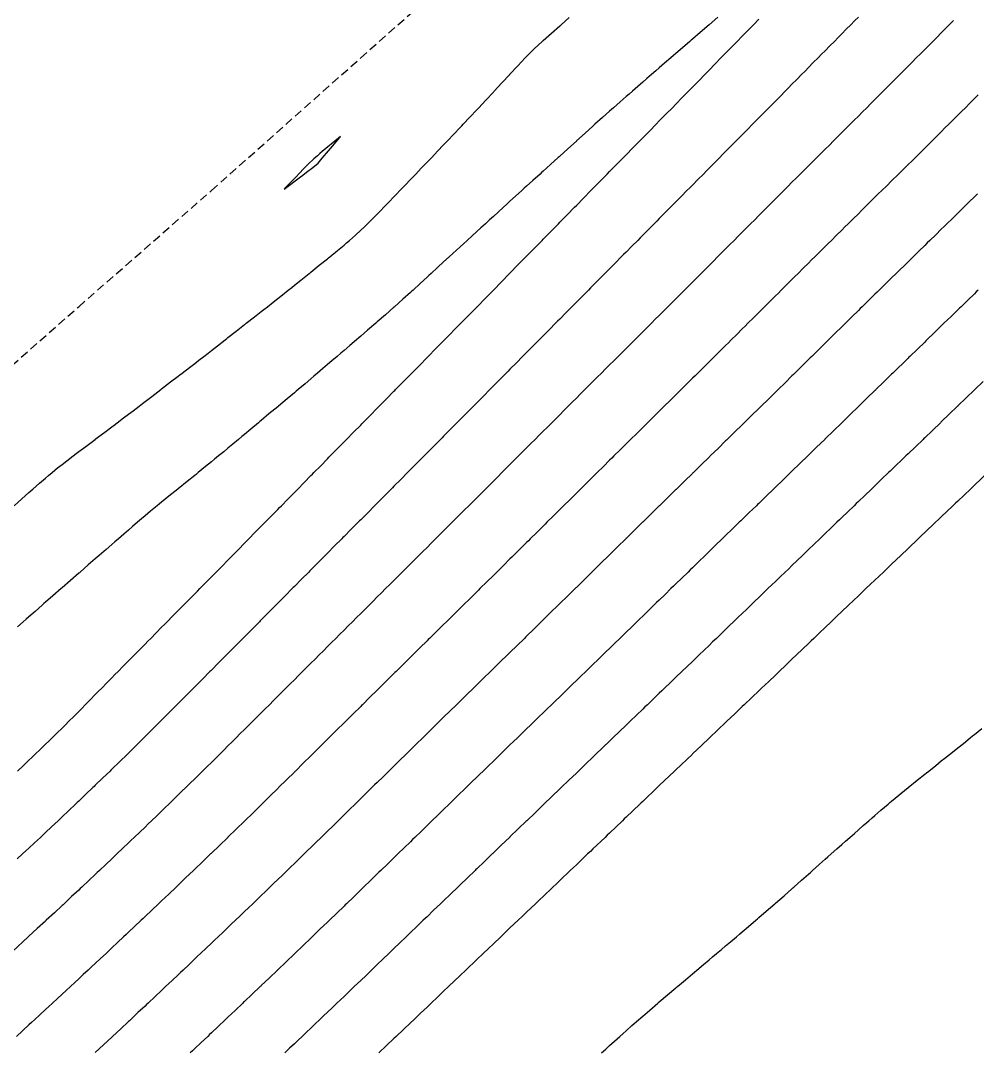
# Model space of a CAD drawing. Extents: x 6012137 to 6013842, y 2108997 to 2110704.
# Drawn here: x 6013282.2 to 6013339.9, y 2110160.6 to 2110222.9 of the extents above; entities that cross this region are included whole.
import ezdxf

# ---------------------------------------------------------------- set-up
doc = ezdxf.new("R2010")
doc.units = 0
doc.linetypes.add('HIDDENX2', pattern=[0.75, 0.5, -0.25])
doc.layers.get('0').update_dxf_attribs({"linetype": 'CONTINUOUS'})

msp = doc.modelspace()

# ---------------------------------------------------------------- linework, layer by layer
at = {"color": 6, "linetype": 'CONTINUOUS', "flags": 128}
for points in [[(6013332.681, 2110223.063), (6013332.453, 2110222.833), (6013332.228, 2110222.606), (6013331.956, 2110222.331), (6013331.681, 2110222.053), (6013331.458, 2110221.828), (6013331.239, 2110221.606), (6013330.961, 2110221.326), (6013330.681, 2110221.042), (6013330.464, 2110220.823), (6013330.25, 2110220.606), (6013329.967, 2110220.32), (6013329.681, 2110220.03), (6013329.47, 2110219.816), (6013329.263, 2110219.606), (6013328.974, 2110219.313), (6013328.681, 2110219.015), (6013328.478, 2110218.809), (6013328.278, 2110218.606), (6013327.981, 2110218.305), (6013327.681, 2110218.001), (6013327.485, 2110217.802), (6013327.291, 2110217.606), (6013326.988, 2110217.299), (6013326.681, 2110216.989), (6013326.491, 2110216.796), (6013326.303, 2110216.606), (6013325.993, 2110216.293), (6013325.681, 2110215.977), (6013325.496, 2110215.79), (6013325.314, 2110215.606), (6013324.999, 2110215.287), (6013324.681, 2110214.965), (6013324.502, 2110214.784), (6013324.327, 2110214.606), (6013324.006, 2110214.281), (6013323.681, 2110213.952), (6013323.509, 2110213.778), (6013323.339, 2110213.606), (6013323.012, 2110213.275), (6013322.681, 2110212.94), (6013322.515, 2110212.772), (6013322.351, 2110212.606), (6013322.017, 2110212.269), (6013321.681, 2110211.929), (6013321.52, 2110211.766), (6013321.361, 2110211.606), (6013321.023, 2110211.264), (6013320.681, 2110210.919), (6013320.525, 2110210.762), (6013320.371, 2110210.606), (6013320.027, 2110210.259), (6013319.681, 2110209.91), (6013319.529, 2110209.757), (6013319.379, 2110209.606), (6013319.031, 2110209.255), (6013318.681, 2110208.902), (6013318.533, 2110208.753), (6013318.387, 2110208.606), (6013318.035, 2110208.251), (6013317.681, 2110207.893), (6013317.538, 2110207.749), (6013317.396, 2110207.606), (6013317.04, 2110207.246), (6013316.681, 2110206.883), (6013316.543, 2110206.744), (6013316.406, 2110206.606), (6013316.045, 2110206.241), (6013315.681, 2110205.872), (6013315.548, 2110205.738), (6013315.418, 2110205.606), (6013315.051, 2110205.236), (6013314.681, 2110204.862), (6013314.553, 2110204.733), (6013314.427, 2110204.606), (6013314.055, 2110204.231), (6013313.681, 2110203.853), (6013313.558, 2110203.729), (6013313.436, 2110203.606), (6013313.06, 2110203.227), (6013312.681, 2110202.844), (6013312.562, 2110202.724), (6013312.445, 2110202.606), (6013312.065, 2110202.222), (6013311.681, 2110201.834), (6013311.567, 2110201.719), (6013311.455, 2110201.606), (6013311.07, 2110201.217), (6013310.681, 2110200.823), (6013310.573, 2110200.714), (6013310.466, 2110200.606), (6013310.075, 2110200.211), (6013309.681, 2110199.812), (6013309.578, 2110199.709), (6013309.477, 2110199.606), (6013309.08, 2110199.206), (6013308.681, 2110198.803), (6013308.486, 2110198.606), (6013307.681, 2110197.794), (6013307.587, 2110197.7), (6013307.494, 2110197.606), (6013307.089, 2110197.198), (6013306.681, 2110196.787), (6013306.59, 2110196.696), (6013306.501, 2110196.606), (6013306.092, 2110196.195), (6013305.681, 2110195.781), (6013305.593, 2110195.693), (6013305.507, 2110195.606), (6013305.095, 2110195.192), (6013304.681, 2110194.775), (6013304.597, 2110194.69), (6013304.513, 2110194.606), (6013304.098, 2110194.188), (6013303.681, 2110193.767), (6013303.6, 2110193.686), (6013303.521, 2110193.606), (6013303.102, 2110193.184), (6013302.681, 2110192.759), (6013302.604, 2110192.682), (6013302.529, 2110192.606), (6013302.106, 2110192.181), (6013301.681, 2110191.752), (6013301.608, 2110191.679), (6013301.536, 2110191.606), (6013301.11, 2110191.177), (6013300.681, 2110190.745), (6013300.611, 2110190.675), (6013300.543, 2110190.606), (6013300.113, 2110190.173), (6013299.681, 2110189.738), (6013299.615, 2110189.671), (6013299.55, 2110189.606), (6013299.117, 2110189.17), (6013298.681, 2110188.73), (6013298.619, 2110188.668), (6013298.558, 2110188.606), (6013298.121, 2110188.166), (6013297.681, 2110187.722), (6013297.623, 2110187.664), (6013297.566, 2110187.606), (6013297.125, 2110187.162), (6013296.681, 2110186.714), (6013296.627, 2110186.66), (6013296.574, 2110186.606), (6013296.129, 2110186.157), (6013295.681, 2110185.705), (6013295.631, 2110185.655), (6013295.582, 2110185.606), (6013295.133, 2110185.154), (6013294.681, 2110184.698), (6013294.635, 2110184.652), (6013294.589, 2110184.606), (6013294.136, 2110184.151), (6013293.681, 2110183.693), (6013293.637, 2110183.649), (6013293.594, 2110183.606), (6013293.138, 2110183.148), (6013292.681, 2110182.689), (6013292.639, 2110182.647), (6013292.598, 2110182.606), (6013292.14, 2110182.146), (6013291.681, 2110181.684), (6013291.641, 2110181.645), (6013291.603, 2110181.606), (6013291.143, 2110181.144), (6013290.681, 2110180.68), (6013290.644, 2110180.643), (6013290.607, 2110180.606), (6013290.145, 2110180.142), (6013289.681, 2110179.678), (6013289.644, 2110179.642), (6013289.608, 2110179.606), (6013289.142, 2110179.144), (6013288.681, 2110178.69), (6013288.638, 2110178.648), (6013288.595, 2110178.606), (6013288.133, 2110178.153), (6013287.681, 2110177.713), (6013287.627, 2110177.66), (6013287.571, 2110177.606), (6013287.119, 2110177.168), (6013286.681, 2110176.745), (6013286.61, 2110176.677), (6013286.536, 2110176.606), (6013286.1, 2110176.187), (6013285.681, 2110175.786), (6013285.588, 2110175.698), (6013285.492, 2110175.606), (6013285.076, 2110175.21), (6013284.681, 2110174.836), (6013284.563, 2110174.724), (6013284.437, 2110174.606), (6013284.048, 2110174.238), (6013283.681, 2110173.893), (6013283.532, 2110173.754), (6013283.373, 2110173.606), (6013283.015, 2110173.271), (6013282.681, 2110172.96), (6013282.497, 2110172.79), (6013282.297, 2110172.606), (6013281.977, 2110172.31)], [(6013324.219, 2110223.068), (6013323.686, 2110222.606), (6013323.681, 2110222.602), (6013323.147, 2110222.139), (6013322.681, 2110221.735), (6013322.611, 2110221.675), (6013322.531, 2110221.606), (6013322.075, 2110221.211), (6013321.681, 2110220.869), (6013321.54, 2110220.747), (6013321.377, 2110220.606), (6013321.004, 2110220.283), (6013320.681, 2110220.003), (6013320.468, 2110219.819), (6013320.222, 2110219.606), (6013319.932, 2110219.355), (6013319.681, 2110219.137), (6013319.396, 2110218.89), (6013319.068, 2110218.606), (6013318.86, 2110218.426), (6013318.681, 2110218.271), (6013318.325, 2110217.962), (6013317.919, 2110217.606), (6013317.792, 2110217.495), (6013317.681, 2110217.397), (6013317.263, 2110217.023), (6013316.801, 2110216.606), (6013316.737, 2110216.549), (6013316.681, 2110216.499), (6013316.212, 2110216.075), (6013315.694, 2110215.606), (6013315.687, 2110215.6), (6013315.681, 2110215.594), (6013315.162, 2110215.125), (6013314.681, 2110214.689), (6013314.638, 2110214.649), (6013314.591, 2110214.606), (6013314.114, 2110214.173), (6013313.681, 2110213.781), (6013313.59, 2110213.697), (6013313.491, 2110213.606), (6013313.066, 2110213.221), (6013312.681, 2110212.872), (6013312.542, 2110212.744), (6013312.392, 2110212.606), (6013312.019, 2110212.267), (6013311.681, 2110211.961), (6013311.496, 2110211.791), (6013311.296, 2110211.606), (6013310.973, 2110211.313), (6013310.681, 2110211.049), (6013310.45, 2110210.836), (6013310.2, 2110210.606), (6013309.928, 2110210.359), (6013309.681, 2110210.135), (6013309.406, 2110209.881), (6013309.106, 2110209.606), (6013308.883, 2110209.403), (6013308.681, 2110209.22), (6013308.014, 2110208.606), (6013307.681, 2110208.303), (6013307.318, 2110207.968), (6013306.924, 2110207.606), (6013306.797, 2110207.49), (6013306.681, 2110207.385), (6013306.276, 2110207.01), (6013305.835, 2110206.606), (6013305.754, 2110206.533), (6013305.681, 2110206.466), (6013305.229, 2110206.058), (6013304.723, 2110205.606), (6013304.701, 2110205.586), (6013304.681, 2110205.568), (6013304.168, 2110205.118), (6013303.681, 2110204.689), (6013303.636, 2110204.651), (6013303.584, 2110204.606), (6013303.099, 2110204.187), (6013302.681, 2110203.823), (6013302.563, 2110203.723), (6013302.427, 2110203.606), (6013302.025, 2110203.262), (6013301.681, 2110202.964), (6013301.486, 2110202.8), (6013301.259, 2110202.606), (6013300.947, 2110202.34), (6013300.681, 2110202.111), (6013300.406, 2110201.88), (6013300.084, 2110201.606), (6013299.866, 2110201.421), (6013299.681, 2110201.261), (6013299.324, 2110200.962), (6013298.903, 2110200.606), (6013298.783, 2110200.504), (6013298.681, 2110200.416), (6013298.24, 2110200.047), (6013297.718, 2110199.606), (6013297.698, 2110199.589), (6013297.681, 2110199.574), (6013297.153, 2110199.134), (6013296.681, 2110198.736), (6013296.609, 2110198.677), (6013296.524, 2110198.606), (6013296.064, 2110198.223), (6013295.681, 2110197.901), (6013295.519, 2110197.768), (6013295.322, 2110197.606), (6013294.972, 2110197.315), (6013294.681, 2110197.071), (6013294.425, 2110196.862), (6013294.113, 2110196.606), (6013293.876, 2110196.41), (6013293.681, 2110196.248), (6013293.327, 2110195.96), (6013292.891, 2110195.606), (6013292.776, 2110195.511), (6013292.681, 2110195.434), (6013292.222, 2110195.064), (6013291.681, 2110194.63), (6013291.667, 2110194.619), (6013291.65, 2110194.606), (6013291.114, 2110194.172), (6013290.681, 2110193.821), (6013290.562, 2110193.725), (6013290.415, 2110193.606), (6013290.013, 2110193.274), (6013289.681, 2110192.993), (6013289.47, 2110192.817), (6013289.223, 2110192.606), (6013288.933, 2110192.354), (6013288.681, 2110192.135), (6013288.398, 2110191.889), (6013288.072, 2110191.606), (6013287.863, 2110191.424), (6013287.681, 2110191.265), (6013287.328, 2110190.959), (6013286.922, 2110190.606), (6013286.793, 2110190.494), (6013286.681, 2110190.396), (6013286.258, 2110190.029), (6013285.771, 2110189.606), (6013285.723, 2110189.564), (6013285.681, 2110189.527), (6013285.188, 2110189.099), (6013284.681, 2110188.658), (6013284.653, 2110188.634), (6013284.621, 2110188.606), (6013284.119, 2110188.168), (6013283.681, 2110187.786), (6013283.585, 2110187.702), (6013283.476, 2110187.606), (6013283.053, 2110187.234), (6013282.681, 2110186.907), (6013282.521, 2110186.766), (6013282.339, 2110186.606), (6013281.989, 2110186.297)], [(6013338.423, 2110222.864), (6013338.166, 2110222.606), (6013337.924, 2110222.362), (6013337.681, 2110222.118), (6013337.425, 2110221.861), (6013337.172, 2110221.606), (6013336.927, 2110221.36), (6013336.681, 2110221.112), (6013336.428, 2110220.859), (6013336.177, 2110220.606), (6013335.929, 2110220.357), (6013335.681, 2110220.108), (6013335.181, 2110219.606), (6013334.681, 2110219.104), (6013334.432, 2110218.855), (6013334.184, 2110218.606), (6013333.933, 2110218.354), (6013333.681, 2110218.101), (6013333.433, 2110217.853), (6013333.187, 2110217.606), (6013332.934, 2110217.353), (6013332.681, 2110217.1), (6013332.434, 2110216.853), (6013332.187, 2110216.606), (6013331.934, 2110216.353), (6013331.681, 2110216.1), (6013331.433, 2110215.853), (6013331.186, 2110215.606), (6013330.933, 2110215.354), (6013330.681, 2110215.102), (6013330.432, 2110214.854), (6013330.184, 2110214.606), (6013329.932, 2110214.355), (6013329.681, 2110214.104), (6013329.432, 2110213.855), (6013329.183, 2110213.606), (6013328.932, 2110213.355), (6013328.681, 2110213.104), (6013328.432, 2110212.855), (6013328.184, 2110212.606), (6013327.932, 2110212.354), (6013327.681, 2110212.102), (6013327.433, 2110211.854), (6013327.186, 2110211.606), (6013326.933, 2110211.353), (6013326.681, 2110211.1), (6013326.434, 2110210.852), (6013326.189, 2110210.606), (6013325.935, 2110210.351), (6013325.681, 2110210.095), (6013325.437, 2110209.85), (6013325.194, 2110209.606), (6013324.938, 2110209.349), (6013324.681, 2110209.091), (6013324.439, 2110208.848), (6013324.198, 2110208.606), (6013323.94, 2110208.347), (6013323.681, 2110208.087), (6013323.44, 2110207.846), (6013323.201, 2110207.606), (6013322.941, 2110207.345), (6013322.681, 2110207.085), (6013322.203, 2110206.606), (6013321.681, 2110206.083), (6013321.442, 2110205.844), (6013321.204, 2110205.606), (6013320.942, 2110205.344), (6013320.681, 2110205.083), (6013320.442, 2110204.845), (6013320.204, 2110204.606), (6013319.942, 2110204.345), (6013319.681, 2110204.084), (6013319.441, 2110203.845), (6013319.202, 2110203.606), (6013318.941, 2110203.346), (6013318.681, 2110203.086), (6013318.44, 2110202.847), (6013318.199, 2110202.606), (6013317.939, 2110202.347), (6013317.681, 2110202.09), (6013317.439, 2110201.848), (6013317.196, 2110201.606), (6013316.938, 2110201.349), (6013316.681, 2110201.092), (6013316.438, 2110200.849), (6013316.195, 2110200.606), (6013315.937, 2110200.349), (6013315.681, 2110200.093), (6013315.437, 2110199.849), (6013315.194, 2110199.606), (6013314.937, 2110199.35), (6013314.681, 2110199.093), (6013314.437, 2110198.85), (6013314.194, 2110198.606), (6013313.937, 2110198.35), (6013313.681, 2110198.093), (6013313.437, 2110197.849), (6013313.194, 2110197.606), (6013312.938, 2110197.349), (6013312.681, 2110197.092), (6013312.438, 2110196.849), (6013312.196, 2110196.606), (6013311.938, 2110196.348), (6013311.681, 2110196.09), (6013311.439, 2110195.847), (6013311.198, 2110195.606), (6013310.94, 2110195.347), (6013310.681, 2110195.088), (6013310.44, 2110194.847), (6013310.2, 2110194.606), (6013309.94, 2110194.346), (6013309.681, 2110194.087), (6013309.44, 2110193.846), (6013309.2, 2110193.606), (6013308.94, 2110193.347), (6013308.681, 2110193.088), (6013308.198, 2110192.606), (6013307.681, 2110192.09), (6013307.438, 2110191.848), (6013307.195, 2110191.606), (6013306.938, 2110191.349), (6013306.681, 2110191.093), (6013306.437, 2110190.85), (6013306.192, 2110190.606), (6013305.936, 2110190.351), (6013305.681, 2110190.096), (6013305.435, 2110189.852), (6013305.189, 2110189.606), (6013304.934, 2110189.352), (6013304.681, 2110189.1), (6013304.434, 2110188.853), (6013304.186, 2110188.606), (6013303.933, 2110188.354), (6013303.681, 2110188.102), (6013303.432, 2110187.854), (6013303.183, 2110187.606), (6013302.932, 2110187.355), (6013302.681, 2110187.105), (6013302.431, 2110186.856), (6013302.181, 2110186.606), (6013301.93, 2110186.356), (6013301.681, 2110186.107), (6013301.43, 2110185.857), (6013301.179, 2110185.606), (6013300.93, 2110185.357), (6013300.681, 2110185.109), (6013300.429, 2110184.857), (6013300.177, 2110184.606), (6013299.929, 2110184.358), (6013299.681, 2110184.11), (6013299.428, 2110183.858), (6013299.176, 2110183.606), (6013298.928, 2110183.358), (6013298.681, 2110183.111), (6013298.428, 2110182.859), (6013298.175, 2110182.606), (6013297.928, 2110182.359), (6013297.681, 2110182.112), (6013297.428, 2110181.859), (6013297.175, 2110181.606), (6013296.927, 2110181.359), (6013296.681, 2110181.113), (6013296.427, 2110180.86), (6013296.173, 2110180.606), (6013295.926, 2110180.36), (6013295.681, 2110180.116), (6013295.425, 2110179.861), (6013295.169, 2110179.606), (6013294.924, 2110179.363), (6013294.681, 2110179.12), (6013294.423, 2110178.864), (6013294.164, 2110178.606), (6013293.921, 2110178.365), (6013293.681, 2110178.127), (6013293.419, 2110177.868), (6013293.154, 2110177.606), (6013292.915, 2110177.371), (6013292.681, 2110177.141), (6013292.41, 2110176.876), (6013292.134, 2110176.606), (6013291.905, 2110176.382), (6013291.681, 2110176.164), (6013291.398, 2110175.889), (6013291.107, 2110175.606), (6013290.89, 2110175.396), (6013290.681, 2110175.193), (6013290.382, 2110174.904), (6013290.072, 2110174.606), (6013289.873, 2110174.414), (6013289.681, 2110174.229), (6013289.363, 2110173.923), (6013289.031, 2110173.606), (6013288.852, 2110173.434), (6013288.681, 2110173.27), (6013288.341, 2110172.946), (6013287.984, 2110172.606), (6013287.829, 2110172.458), (6013287.681, 2110172.317), (6013287.316, 2110171.97), (6013286.931, 2110171.606), (6013286.802, 2110171.484), (6013286.681, 2110171.369), (6013286.288, 2110170.998), (6013285.871, 2110170.606), (6013285.773, 2110170.514), (6013285.681, 2110170.427), (6013285.257, 2110170.029), (6013284.804, 2110169.606), (6013284.74, 2110169.546), (6013284.681, 2110169.491), (6013284.223, 2110169.064), (6013283.729, 2110168.606), (6013283.704, 2110168.583), (6013283.681, 2110168.561), (6013283.184, 2110168.103), (6013282.681, 2110167.64), (6013282.644, 2110167.606), (6013281.681, 2110166.725)], [(6013281.787, 2110193.606), (6013282.26, 2110194.027), (6013282.681, 2110194.4), (6013282.79, 2110194.496), (6013282.916, 2110194.606), (6013283.323, 2110194.963), (6013283.681, 2110195.273), (6013283.859, 2110195.427), (6013284.074, 2110195.606), (6013284.408, 2110195.879), (6013284.681, 2110196.092), (6013284.968, 2110196.319), (6013285.34, 2110196.606), (6013285.534, 2110196.753), (6013285.681, 2110196.863), (6013286.105, 2110197.182), (6013286.668, 2110197.606), (6013286.675, 2110197.611), (6013286.681, 2110197.615), (6013287.247, 2110198.039), (6013287.681, 2110198.365), (6013287.818, 2110198.469), (6013287.999, 2110198.606), (6013288.388, 2110198.899), (6013288.681, 2110199.121), (6013288.956, 2110199.33), (6013289.317, 2110199.606), (6013289.524, 2110199.763), (6013289.681, 2110199.882), (6013290.091, 2110200.196), (6013290.626, 2110200.606), (6013290.657, 2110200.629), (6013290.681, 2110200.647), (6013291.223, 2110201.064), (6013291.681, 2110201.416), (6013291.788, 2110201.499), (6013291.926, 2110201.606), (6013292.352, 2110201.935), (6013292.681, 2110202.188), (6013292.916, 2110202.371), (6013293.218, 2110202.606), (6013293.479, 2110202.808), (6013293.681, 2110202.964), (6013294.041, 2110203.245), (6013294.504, 2110203.606), (6013294.603, 2110203.683), (6013294.681, 2110203.743), (6013295.164, 2110204.122), (6013295.681, 2110204.525), (6013295.726, 2110204.561), (6013295.783, 2110204.606), (6013296.285, 2110205.001), (6013296.681, 2110205.31), (6013296.845, 2110205.441), (6013297.053, 2110205.606), (6013297.404, 2110205.883), (6013297.681, 2110206.1), (6013297.962, 2110206.324), (6013298.317, 2110206.606), (6013298.52, 2110206.767), (6013298.681, 2110206.893), (6013299.076, 2110207.21), (6013299.573, 2110207.606), (6013299.633, 2110207.654), (6013299.681, 2110207.692), (6013300.187, 2110208.1), (6013300.681, 2110208.497), (6013300.74, 2110208.546), (6013300.813, 2110208.606), (6013301.291, 2110208.996), (6013301.681, 2110209.321), (6013301.834, 2110209.453), (6013302.006, 2110209.606), (6013302.365, 2110209.921), (6013302.681, 2110210.213), (6013302.884, 2110210.402), (6013303.092, 2110210.606), (6013303.39, 2110210.896), (6013303.681, 2110211.194), (6013303.886, 2110211.401), (6013304.085, 2110211.606), (6013304.377, 2110211.91), (6013304.681, 2110212.229), (6013304.867, 2110212.42), (6013305.047, 2110212.606), (6013305.357, 2110212.93), (6013305.681, 2110213.271), (6013305.846, 2110213.441), (6013306.006, 2110213.606), (6013306.335, 2110213.951), (6013306.681, 2110214.316), (6013306.824, 2110214.463), (6013306.962, 2110214.606), (6013307.312, 2110214.975), (6013307.681, 2110215.365), (6013307.913, 2110215.606), (6013308.681, 2110216.42), (6013308.772, 2110216.515), (6013308.859, 2110216.606), (6013309.257, 2110217.029), (6013309.681, 2110217.481), (6013309.742, 2110217.545), (6013309.801, 2110217.606), (6013310.226, 2110218.061), (6013310.681, 2110218.548), (6013310.709, 2110218.577), (6013310.736, 2110218.606), (6013311.191, 2110219.095), (6013311.668, 2110219.606), (6013311.674, 2110219.613), (6013311.681, 2110219.62), (6013312.155, 2110220.132), (6013312.605, 2110220.606), (6013312.641, 2110220.645), (6013312.681, 2110220.685), (6013313.141, 2110221.146), (6013313.63, 2110221.606), (6013313.656, 2110221.63), (6013313.681, 2110221.652), (6013314.182, 2110222.104), (6013314.681, 2110222.538), (6013314.717, 2110222.57), (6013314.759, 2110222.606), (6013315.251, 2110223.035)], [(6013281.987, 2110177.606), (6013282.346, 2110177.941), (6013282.681, 2110178.259), (6013282.859, 2110178.428), (6013283.045, 2110178.606), (6013283.37, 2110178.916), (6013283.681, 2110179.218), (6013283.878, 2110179.408), (6013284.081, 2110179.606), (6013284.383, 2110179.903), (6013284.681, 2110180.198), (6013284.886, 2110180.4), (6013285.093, 2110180.606), (6013285.385, 2110180.902), (6013285.681, 2110181.201), (6013285.882, 2110181.405), (6013286.081, 2110181.606), (6013286.379, 2110181.908), (6013286.681, 2110182.214), (6013286.875, 2110182.411), (6013287.067, 2110182.606), (6013287.372, 2110182.915), (6013287.681, 2110183.229), (6013287.868, 2110183.418), (6013288.053, 2110183.606), (6013288.365, 2110183.922), (6013288.681, 2110184.243), (6013288.861, 2110184.425), (6013289.039, 2110184.606), (6013289.358, 2110184.929), (6013289.681, 2110185.257), (6013289.854, 2110185.432), (6013290.025, 2110185.606), (6013290.351, 2110185.936), (6013290.681, 2110186.271), (6013290.847, 2110186.439), (6013291.012, 2110186.606), (6013291.344, 2110186.943), (6013291.681, 2110187.285), (6013291.84, 2110187.446), (6013291.998, 2110187.606), (6013292.337, 2110187.95), (6013292.681, 2110188.299), (6013292.833, 2110188.453), (6013292.984, 2110188.606), (6013293.33, 2110188.957), (6013293.681, 2110189.313), (6013293.826, 2110189.46), (6013293.97, 2110189.606), (6013294.322, 2110189.964), (6013294.681, 2110190.328), (6013294.818, 2110190.468), (6013294.954, 2110190.606), (6013295.314, 2110190.972), (6013295.681, 2110191.345), (6013295.81, 2110191.476), (6013295.938, 2110191.606), (6013296.306, 2110191.981), (6013296.681, 2110192.362), (6013296.801, 2110192.485), (6013296.92, 2110192.606), (6013297.297, 2110192.99), (6013297.681, 2110193.381), (6013297.792, 2110193.494), (6013297.902, 2110193.606), (6013298.288, 2110193.999), (6013298.681, 2110194.399), (6013298.783, 2110194.503), (6013298.884, 2110194.606), (6013299.279, 2110195.008), (6013299.681, 2110195.417), (6013299.774, 2110195.512), (6013299.866, 2110195.606), (6013300.27, 2110196.016), (6013300.681, 2110196.435), (6013300.766, 2110196.521), (6013300.849, 2110196.606), (6013301.262, 2110197.025), (6013301.681, 2110197.452), (6013301.757, 2110197.529), (6013301.832, 2110197.606), (6013302.253, 2110198.033), (6013302.681, 2110198.469), (6013302.749, 2110198.538), (6013302.816, 2110198.606), (6013303.245, 2110199.042), (6013303.681, 2110199.485), (6013303.74, 2110199.546), (6013303.799, 2110199.606), (6013304.237, 2110200.05), (6013304.681, 2110200.502), (6013304.732, 2110200.554), (6013304.783, 2110200.606), (6013305.229, 2110201.058), (6013305.681, 2110201.517), (6013305.725, 2110201.562), (6013305.768, 2110201.606), (6013306.221, 2110202.066), (6013306.681, 2110202.532), (6013306.717, 2110202.569), (6013306.753, 2110202.606), (6013307.213, 2110203.074), (6013307.681, 2110203.549), (6013307.737, 2110203.606), (6013308.681, 2110204.566), (6013308.7, 2110204.586), (6013308.72, 2110204.606), (6013309.196, 2110205.091), (6013309.681, 2110205.585), (6013309.691, 2110205.595), (6013309.702, 2110205.606), (6013310.186, 2110206.101), (6013310.68, 2110206.606), (6013310.68, 2110206.606), (6013310.681, 2110206.607), (6013311.175, 2110207.112), (6013311.658, 2110207.606), (6013311.669, 2110207.617), (6013311.681, 2110207.629), (6013312.164, 2110208.123), (6013312.637, 2110208.606), (6013312.681, 2110208.651), (6013313.154, 2110209.133), (6013313.616, 2110209.606), (6013313.681, 2110209.672), (6013314.143, 2110210.143), (6013314.596, 2110210.606), (6013314.681, 2110210.692), (6013315.133, 2110211.153), (6013315.576, 2110211.606), (6013315.681, 2110211.712), (6013316.124, 2110212.163), (6013316.557, 2110212.606), (6013316.681, 2110212.732), (6013317.114, 2110213.173), (6013317.538, 2110213.606), (6013317.681, 2110213.751), (6013318.105, 2110214.182), (6013318.521, 2110214.606), (6013318.681, 2110214.769), (6013319.096, 2110215.191), (6013319.504, 2110215.606), (6013319.63, 2110215.735), (6013319.681, 2110215.786), (6013320.087, 2110216.199), (6013320.487, 2110216.606), (6013320.681, 2110216.803), (6013321.078, 2110217.209), (6013321.469, 2110217.606), (6013321.681, 2110217.823), (6013322.067, 2110218.219), (6013322.446, 2110218.606), (6013322.681, 2110218.847), (6013323.056, 2110219.231), (6013323.422, 2110219.606), (6013323.681, 2110219.871), (6013324.044, 2110220.243), (6013324.399, 2110220.606), (6013324.681, 2110220.895), (6013325.032, 2110221.255), (6013325.375, 2110221.606), (6013325.681, 2110221.919), (6013326.02, 2110222.266), (6013326.352, 2110222.606), (6013326.681, 2110222.943)], [(6013339.909, 2110218.378), (6013339.681, 2110218.15), (6013339.408, 2110217.879), (6013339.135, 2110217.606), (6013338.907, 2110217.379), (6013338.681, 2110217.154), (6013338.406, 2110216.88), (6013338.131, 2110216.606), (6013337.905, 2110216.381), (6013337.681, 2110216.158), (6013337.404, 2110215.883), (6013337.126, 2110215.606), (6013336.902, 2110215.384), (6013336.681, 2110215.164), (6013336.401, 2110214.886), (6013336.118, 2110214.606), (6013335.898, 2110214.388), (6013335.681, 2110214.174), (6013335.106, 2110213.606), (6013334.681, 2110213.186), (6013334.389, 2110212.898), (6013334.093, 2110212.606), (6013333.885, 2110212.401), (6013333.681, 2110212.2), (6013333.382, 2110211.905), (6013333.08, 2110211.606), (6013332.879, 2110211.408), (6013332.681, 2110211.212), (6013332.376, 2110210.91), (6013332.069, 2110210.606), (6013331.874, 2110210.413), (6013331.681, 2110210.222), (6013331.371, 2110209.915), (6013331.059, 2110209.606), (6013330.869, 2110209.418), (6013330.681, 2110209.231), (6013330.367, 2110208.92), (6013330.051, 2110208.606), (6013329.865, 2110208.422), (6013329.681, 2110208.239), (6013329.363, 2110207.923), (6013329.044, 2110207.606), (6013328.862, 2110207.425), (6013328.681, 2110207.245), (6013328.36, 2110206.926), (6013328.038, 2110206.606), (6013327.859, 2110206.428), (6013327.681, 2110206.25), (6013327.358, 2110205.929), (6013327.034, 2110205.606), (6013326.857, 2110205.43), (6013326.681, 2110205.254), (6013326.356, 2110204.931), (6013326.029, 2110204.606), (6013325.854, 2110204.432), (6013325.681, 2110204.26), (6013325.353, 2110203.934), (6013325.023, 2110203.606), (6013324.851, 2110203.435), (6013324.681, 2110203.266), (6013324.349, 2110202.937), (6013324.016, 2110202.606), (6013323.847, 2110202.439), (6013323.681, 2110202.274), (6013323.345, 2110201.942), (6013323.006, 2110201.606), (6013322.842, 2110201.444), (6013322.681, 2110201.285), (6013321.992, 2110200.606), (6013321.681, 2110200.299), (6013321.332, 2110199.955), (6013320.979, 2110199.606), (6013320.829, 2110199.458), (6013320.681, 2110199.312), (6013320.325, 2110198.961), (6013319.966, 2110198.606), (6013319.822, 2110198.464), (6013319.681, 2110198.324), (6013319.32, 2110197.967), (6013318.955, 2110197.606), (6013318.817, 2110197.47), (6013318.681, 2110197.335), (6013318.314, 2110196.973), (6013317.944, 2110196.606), (6013317.811, 2110196.475), (6013317.681, 2110196.346), (6013317.309, 2110195.978), (6013316.934, 2110195.606), (6013316.807, 2110195.48), (6013316.681, 2110195.355), (6013316.304, 2110194.982), (6013315.925, 2110194.606), (6013315.802, 2110194.484), (6013315.681, 2110194.364), (6013315.3, 2110193.986), (6013314.917, 2110193.606), (6013314.798, 2110193.488), (6013314.681, 2110193.372), (6013314.296, 2110192.99), (6013313.91, 2110192.606), (6013313.795, 2110192.492), (6013313.681, 2110192.379), (6013313.293, 2110191.993), (6013312.903, 2110191.606), (6013312.791, 2110191.495), (6013312.681, 2110191.385), (6013312.289, 2110190.997), (6013311.895, 2110190.606), (6013311.787, 2110190.499), (6013311.681, 2110190.394), (6013311.285, 2110190.002), (6013310.885, 2110189.606), (6013310.782, 2110189.504), (6013310.681, 2110189.404), (6013310.279, 2110189.007), (6013309.873, 2110188.606), (6013309.776, 2110188.51), (6013309.681, 2110188.416), (6013309.273, 2110188.014), (6013308.86, 2110187.606), (6013308.769, 2110187.517), (6013308.681, 2110187.429), (6013307.847, 2110186.606), (6013307.681, 2110186.442), (6013307.26, 2110186.027), (6013306.834, 2110185.606), (6013306.757, 2110185.53), (6013306.681, 2110185.454), (6013306.254, 2110185.033), (6013305.822, 2110184.606), (6013305.751, 2110184.536), (6013305.681, 2110184.466), (6013305.248, 2110184.038), (6013304.811, 2110183.606), (6013304.745, 2110183.541), (6013304.681, 2110183.478), (6013304.242, 2110183.044), (6013303.799, 2110182.606), (6013303.74, 2110182.547), (6013303.681, 2110182.489), (6013303.237, 2110182.05), (6013302.788, 2110181.606), (6013302.734, 2110181.552), (6013302.681, 2110181.5), (6013302.231, 2110181.055), (6013301.778, 2110180.606), (6013301.729, 2110180.558), (6013301.681, 2110180.51), (6013301.226, 2110180.06), (6013300.767, 2110179.606), (6013300.724, 2110179.563), (6013300.681, 2110179.52), (6013300.221, 2110179.065), (6013299.758, 2110178.606), (6013299.719, 2110178.568), (6013299.681, 2110178.53), (6013299.217, 2110178.07), (6013298.748, 2110177.606), (6013298.714, 2110177.573), (6013298.681, 2110177.54), (6013298.211, 2110177.075), (6013297.736, 2110176.606), (6013297.708, 2110176.579), (6013297.681, 2110176.552), (6013297.204, 2110176.082), (6013296.72, 2110175.606), (6013296.7, 2110175.587), (6013296.681, 2110175.567), (6013296.195, 2110175.092), (6013295.697, 2110174.606), (6013295.689, 2110174.598), (6013295.681, 2110174.59), (6013295.182, 2110174.104), (6013294.681, 2110173.618), (6013294.675, 2110173.612), (6013294.668, 2110173.606), (6013294.167, 2110173.12), (6013293.681, 2110172.651), (6013293.658, 2110172.629), (6013293.634, 2110172.606), (6013293.149, 2110172.138), (6013292.681, 2110171.688), (6013292.639, 2110171.648), (6013292.595, 2110171.606), (6013292.128, 2110171.158), (6013291.681, 2110170.73), (6013291.617, 2110170.669), (6013291.551, 2110170.606), (6013291.106, 2110170.181), (6013290.681, 2110169.776), (6013290.594, 2110169.693), (6013290.502, 2110169.606), (6013290.081, 2110169.205), (6013289.681, 2110168.825), (6013289.568, 2110168.719), (6013289.449, 2110168.606), (6013289.054, 2110168.232), (6013288.681, 2110167.879), (6013288.54, 2110167.746), (6013288.391, 2110167.606), (6013288.025, 2110167.261), (6013287.681, 2110166.937), (6013287.51, 2110166.777), (6013287.328, 2110166.606), (6013286.994, 2110166.293), (6013286.681, 2110166), (6013286.477, 2110165.81), (6013286.258, 2110165.606), (6013285.959, 2110165.327), (6013285.681, 2110165.068), (6013285.441, 2110164.845), (6013285.182, 2110164.606), (6013284.922, 2110164.365), (6013284.681, 2110164.141), (6013284.402, 2110163.885), (6013284.1, 2110163.606), (6013283.882, 2110163.405), (6013283.681, 2110163.22), (6013283.361, 2110162.926), (6013283.013, 2110162.606), (6013282.84, 2110162.447), (6013282.681, 2110162.3), (6013281.925, 2110161.606)], [(6013299.048, 2110213.434), (6013299.194, 2110213.544), (6013299.414, 2110213.712), (6013299.789, 2110213.997), (6013300.11, 2110214.262), (6013300.36, 2110214.552), (6013300.746, 2110215.006), (6013301.006, 2110215.314), (6013301.189, 2110215.532), (6013301.322, 2110215.692), (6013301.421, 2110215.812), (6013301.462, 2110215.863), (6013301.348, 2110215.771), (6013300.352, 2110214.964), (6013300.221, 2110214.839), (6013300.077, 2110214.708), (6013299.849, 2110214.517), (6013299.523, 2110214.198), (6013299.242, 2110213.909), (6013298.987, 2110213.649), (6013298.761, 2110213.417), (6013298.564, 2110213.215), (6013298.395, 2110213.041), (6013298.254, 2110212.894), (6013298.137, 2110212.772), (6013298.063, 2110212.694), (6013298.072, 2110212.701), (6013299.048, 2110213.434)], [(6013339.871, 2110212.416), (6013339.681, 2110212.23), (6013339.366, 2110211.921), (6013339.045, 2110211.606), (6013338.861, 2110211.425), (6013338.681, 2110211.249), (6013338.356, 2110210.931), (6013338.024, 2110210.606), (6013337.85, 2110210.436), (6013337.681, 2110210.271), (6013337.344, 2110209.942), (6013337, 2110209.606), (6013336.838, 2110209.448), (6013336.681, 2110209.294), (6013336.333, 2110208.954), (6013335.977, 2110208.606), (6013335.827, 2110208.459), (6013335.681, 2110208.316), (6013334.956, 2110207.606), (6013334.681, 2110207.336), (6013334.312, 2110206.975), (6013333.936, 2110206.606), (6013333.807, 2110206.479), (6013333.681, 2110206.355), (6013333.303, 2110205.984), (6013332.918, 2110205.606), (6013332.798, 2110205.488), (6013332.681, 2110205.373), (6013332.294, 2110204.993), (6013331.901, 2110204.606), (6013331.79, 2110204.497), (6013331.681, 2110204.389), (6013331.286, 2110204.001), (6013330.885, 2110203.606), (6013330.782, 2110203.504), (6013330.681, 2110203.404), (6013330.279, 2110203.008), (6013329.871, 2110202.606), (6013329.775, 2110202.511), (6013329.681, 2110202.418), (6013329.272, 2110202.015), (6013328.857, 2110201.606), (6013328.768, 2110201.518), (6013328.681, 2110201.432), (6013328.264, 2110201.022), (6013327.841, 2110200.606), (6013327.76, 2110200.526), (6013327.681, 2110200.448), (6013327.256, 2110200.031), (6013326.824, 2110199.606), (6013326.752, 2110199.535), (6013326.681, 2110199.466), (6013326.247, 2110199.04), (6013325.804, 2110198.606), (6013325.741, 2110198.545), (6013325.681, 2110198.486), (6013325.236, 2110198.051), (6013324.781, 2110197.606), (6013324.73, 2110197.557), (6013324.681, 2110197.508), (6013324.224, 2110197.062), (6013323.757, 2110196.606), (6013323.719, 2110196.568), (6013323.681, 2110196.531), (6013323.213, 2110196.074), (6013322.735, 2110195.606), (6013322.708, 2110195.579), (6013322.681, 2110195.552), (6013322.202, 2110195.084), (6013321.714, 2110194.606), (6013321.697, 2110194.589), (6013321.681, 2110194.573), (6013321.192, 2110194.094), (6013320.694, 2110193.606), (6013320.687, 2110193.599), (6013320.681, 2110193.593), (6013320.182, 2110193.104), (6013319.681, 2110192.612), (6013319.677, 2110192.609), (6013319.674, 2110192.606), (6013319.173, 2110192.114), (6013318.681, 2110191.63), (6013318.668, 2110191.618), (6013318.656, 2110191.606), (6013318.164, 2110191.123), (6013317.681, 2110190.648), (6013317.66, 2110190.627), (6013317.638, 2110190.606), (6013317.155, 2110190.131), (6013316.681, 2110189.664), (6013316.651, 2110189.635), (6013316.622, 2110189.606), (6013316.147, 2110189.139), (6013315.681, 2110188.68), (6013315.643, 2110188.643), (6013315.606, 2110188.606), (6013315.139, 2110188.147), (6013314.681, 2110187.697), (6013314.635, 2110187.652), (6013314.588, 2110187.606), (6013314.13, 2110187.157), (6013313.681, 2110186.716), (6013313.625, 2110186.662), (6013313.568, 2110186.606), (6013313.12, 2110186.167), (6013312.681, 2110185.737), (6013312.614, 2110185.672), (6013312.547, 2110185.606), (6013312.109, 2110185.178), (6013311.681, 2110184.759), (6013311.603, 2110184.683), (6013311.524, 2110184.606), (6013311.098, 2110184.189), (6013310.681, 2110183.781), (6013310.592, 2110183.694), (6013310.502, 2110183.606), (6013310.087, 2110183.2), (6013309.681, 2110182.802), (6013309.582, 2110182.705), (6013309.481, 2110182.606), (6013309.076, 2110182.21), (6013308.681, 2110181.823), (6013308.459, 2110181.606), (6013307.681, 2110180.843), (6013307.561, 2110180.726), (6013307.438, 2110180.606), (6013307.056, 2110180.231), (6013306.681, 2110179.864), (6013306.551, 2110179.736), (6013306.418, 2110179.606), (6013306.046, 2110179.241), (6013305.681, 2110178.883), (6013305.541, 2110178.746), (6013305.398, 2110178.606), (6013305.036, 2110178.251), (6013304.681, 2110177.903), (6013304.531, 2110177.756), (6013304.378, 2110177.606), (6013304.026, 2110177.261), (6013303.681, 2110176.922), (6013303.521, 2110176.765), (6013303.359, 2110176.606), (6013303.017, 2110176.27), (6013302.681, 2110175.94), (6013302.512, 2110175.775), (6013302.34, 2110175.606), (6013302.007, 2110175.279), (6013301.681, 2110174.959), (6013301.503, 2110174.784), (6013301.321, 2110174.606), (6013300.997, 2110174.289), (6013300.681, 2110173.98), (6013300.492, 2110173.795), (6013300.299, 2110173.606), (6013299.986, 2110173.3), (6013299.681, 2110173.002), (6013299.48, 2110172.806), (6013299.274, 2110172.606), (6013298.973, 2110172.313), (6013298.681, 2110172.029), (6013298.466, 2110171.82), (6013298.245, 2110171.606), (6013297.958, 2110171.328), (6013297.681, 2110171.06), (6013297.45, 2110170.837), (6013297.21, 2110170.606), (6013296.941, 2110170.346), (6013296.681, 2110170.096), (6013296.431, 2110169.855), (6013296.172, 2110169.606), (6013295.921, 2110169.365), (6013295.681, 2110169.135), (6013295.411, 2110168.876), (6013295.129, 2110168.606), (6013294.9, 2110168.387), (6013294.681, 2110168.177), (6013294.389, 2110167.898), (6013294.083, 2110167.606), (6013293.877, 2110167.41), (6013293.681, 2110167.222), (6013293.365, 2110166.922), (6013293.033, 2110166.606), (6013292.853, 2110166.434), (6013292.681, 2110166.271), (6013292.34, 2110165.947), (6013291.98, 2110165.606), (6013291.826, 2110165.46), (6013291.681, 2110165.322), (6013291.313, 2110164.974), (6013290.923, 2110164.606), (6013290.798, 2110164.488), (6013290.681, 2110164.377), (6013290.284, 2110164.003), (6013289.862, 2110163.606), (6013289.769, 2110163.518), (6013289.681, 2110163.435), (6013289.253, 2110163.034), (6013288.797, 2110162.606), (6013288.737, 2110162.55), (6013288.681, 2110162.497), (6013288.22, 2110162.067), (6013287.726, 2110161.606), (6013287.702, 2110161.584), (6013287.681, 2110161.564), (6013287.184, 2110161.102), (6013286.681, 2110160.634)], [(6013339.908, 2110206.606), (6013339.793, 2110206.494), (6013339.681, 2110206.385), (6013339.285, 2110206.002), (6013338.877, 2110205.606), (6013338.777, 2110205.51), (6013338.681, 2110205.416), (6013338.269, 2110205.017), (6013337.845, 2110204.606), (6013337.762, 2110204.525), (6013337.681, 2110204.446), (6013337.254, 2110204.032), (6013336.816, 2110203.606), (6013336.747, 2110203.539), (6013336.681, 2110203.475), (6013336.24, 2110203.047), (6013335.787, 2110202.606), (6013335.733, 2110202.553), (6013335.681, 2110202.502), (6013334.76, 2110201.606), (6013334.681, 2110201.528), (6013334.214, 2110201.073), (6013333.735, 2110200.606), (6013333.707, 2110200.579), (6013333.681, 2110200.553), (6013333.201, 2110200.085), (6013332.71, 2110199.606), (6013332.695, 2110199.591), (6013332.681, 2110199.577), (6013332.189, 2110199.098), (6013331.684, 2110198.606), (6013331.682, 2110198.604), (6013331.681, 2110198.602), (6013331.176, 2110198.111), (6013330.681, 2110197.63), (6013330.669, 2110197.618), (6013330.656, 2110197.606), (6013330.161, 2110197.125), (6013329.681, 2110196.658), (6013329.654, 2110196.632), (6013329.627, 2110196.606), (6013329.147, 2110196.14), (6013328.681, 2110195.687), (6013328.64, 2110195.647), (6013328.598, 2110195.606), (6013328.132, 2110195.154), (6013327.681, 2110194.716), (6013327.625, 2110194.662), (6013327.567, 2110194.606), (6013327.117, 2110194.17), (6013326.681, 2110193.747), (6013326.609, 2110193.677), (6013326.536, 2110193.606), (6013326.101, 2110193.185), (6013325.681, 2110192.777), (6013325.594, 2110192.693), (6013325.504, 2110192.606), (6013325.086, 2110192.2), (6013324.681, 2110191.807), (6013324.579, 2110191.708), (6013324.474, 2110191.606), (6013324.071, 2110191.215), (6013323.681, 2110190.836), (6013323.564, 2110190.723), (6013323.444, 2110190.606), (6013323.057, 2110190.23), (6013322.681, 2110189.864), (6013322.55, 2110189.737), (6013322.415, 2110189.606), (6013322.043, 2110189.244), (6013321.681, 2110188.892), (6013321.536, 2110188.751), (6013321.387, 2110188.606), (6013321.029, 2110188.257), (6013320.681, 2110187.918), (6013320.523, 2110187.764), (6013320.361, 2110187.606), (6013320.016, 2110187.27), (6013319.681, 2110186.943), (6013319.51, 2110186.777), (6013319.335, 2110186.606), (6013319.003, 2110186.283), (6013318.681, 2110185.969), (6013318.497, 2110185.79), (6013318.308, 2110185.606), (6013317.99, 2110185.297), (6013317.681, 2110184.997), (6013317.482, 2110184.804), (6013317.278, 2110184.606), (6013316.975, 2110184.312), (6013316.681, 2110184.027), (6013316.467, 2110183.82), (6013316.247, 2110183.606), (6013315.959, 2110183.327), (6013315.681, 2110183.057), (6013315.452, 2110182.835), (6013315.217, 2110182.606), (6013314.944, 2110182.342), (6013314.681, 2110182.086), (6013314.437, 2110181.85), (6013314.186, 2110181.606), (6013313.929, 2110181.357), (6013313.681, 2110181.116), (6013313.422, 2110180.865), (6013313.155, 2110180.606), (6013312.914, 2110180.372), (6013312.681, 2110180.146), (6013312.407, 2110179.88), (6013312.124, 2110179.606), (6013311.899, 2110179.387), (6013311.681, 2110179.175), (6013311.392, 2110178.895), (6013311.094, 2110178.606), (6013310.884, 2110178.402), (6013310.681, 2110178.205), (6013310.377, 2110177.91), (6013310.065, 2110177.606), (6013309.87, 2110177.417), (6013309.681, 2110177.233), (6013309.362, 2110176.924), (6013309.035, 2110176.606), (6013308.855, 2110176.431), (6013308.681, 2110176.262), (6013308.006, 2110175.606), (6013307.681, 2110175.29), (6013307.334, 2110174.953), (6013306.978, 2110174.606), (6013306.827, 2110174.46), (6013306.681, 2110174.317), (6013306.32, 2110173.966), (6013305.95, 2110173.606), (6013305.813, 2110173.473), (6013305.681, 2110173.344), (6013305.306, 2110172.98), (6013304.921, 2110172.606), (6013304.799, 2110172.487), (6013304.681, 2110172.372), (6013304.292, 2110171.995), (6013303.89, 2110171.606), (6013303.784, 2110171.503), (6013303.681, 2110171.403), (6013303.276, 2110171.011), (6013302.859, 2110170.606), (6013302.768, 2110170.518), (6013302.681, 2110170.434), (6013302.26, 2110170.026), (6013301.827, 2110169.606), (6013301.753, 2110169.534), (6013301.681, 2110169.464), (6013301.244, 2110169.042), (6013300.793, 2110168.606), (6013300.736, 2110168.551), (6013300.681, 2110168.498), (6013300.226, 2110168.06), (6013299.754, 2110167.606), (6013299.717, 2110167.57), (6013299.681, 2110167.535), (6013299.207, 2110167.08), (6013298.712, 2110166.606), (6013298.696, 2110166.59), (6013298.681, 2110166.575), (6013298.185, 2110166.101), (6013297.681, 2110165.618), (6013297.674, 2110165.612), (6013297.668, 2110165.606), (6013297.163, 2110165.124), (6013296.681, 2110164.664), (6013296.651, 2110164.636), (6013296.62, 2110164.606), (6013296.139, 2110164.148), (6013295.681, 2110163.712), (6013295.626, 2110163.66), (6013295.57, 2110163.606), (6013295.114, 2110163.173), (6013294.681, 2110162.762), (6013294.601, 2110162.686), (6013294.516, 2110162.606), (6013294.087, 2110162.199), (6013293.681, 2110161.814), (6013293.574, 2110161.713), (6013293.46, 2110161.606), (6013293.059, 2110161.227), (6013292.681, 2110160.87), (6013292.545, 2110160.742), (6013292.401, 2110160.606)], [(6013340.2, 2110201.087), (6013339.7, 2110200.606), (6013339.69, 2110200.596), (6013339.681, 2110200.587), (6013339.181, 2110200.106), (6013338.681, 2110199.624), (6013338.671, 2110199.615), (6013338.662, 2110199.606), (6013338.162, 2110199.124), (6013337.681, 2110198.659), (6013337.653, 2110198.633), (6013337.625, 2110198.606), (6013337.144, 2110198.142), (6013336.681, 2110197.695), (6013336.635, 2110197.651), (6013336.588, 2110197.606), (6013336.126, 2110197.161), (6013335.681, 2110196.733), (6013335.549, 2110196.606), (6013334.681, 2110195.772), (6013334.596, 2110195.691), (6013334.508, 2110195.606), (6013334.086, 2110195.201), (6013333.681, 2110194.812), (6013333.576, 2110194.711), (6013333.466, 2110194.606), (6013333.066, 2110194.221), (6013332.681, 2110193.851), (6013332.556, 2110193.731), (6013332.426, 2110193.606), (6013332.046, 2110193.24), (6013331.681, 2110192.888), (6013331.537, 2110192.75), (6013331.388, 2110192.606), (6013331.028, 2110192.259), (6013330.681, 2110191.925), (6013330.518, 2110191.768), (6013330.35, 2110191.606), (6013330.009, 2110191.277), (6013329.681, 2110190.96), (6013329.5, 2110190.786), (6013329.313, 2110190.606), (6013328.991, 2110190.296), (6013328.681, 2110189.997), (6013328.481, 2110189.805), (6013328.274, 2110189.606), (6013327.972, 2110189.315), (6013327.681, 2110189.035), (6013327.462, 2110188.824), (6013327.235, 2110188.606), (6013326.952, 2110188.334), (6013326.681, 2110188.073), (6013326.443, 2110187.844), (6013326.196, 2110187.606), (6013325.933, 2110187.353), (6013325.681, 2110187.11), (6013325.424, 2110186.862), (6013325.158, 2110186.606), (6013324.915, 2110186.372), (6013324.681, 2110186.146), (6013324.406, 2110185.881), (6013324.121, 2110185.606), (6013323.897, 2110185.39), (6013323.681, 2110185.181), (6013323.388, 2110184.899), (6013323.085, 2110184.606), (6013322.879, 2110184.408), (6013322.681, 2110184.218), (6013322.045, 2110183.606), (6013321.681, 2110183.256), (6013321.349, 2110182.938), (6013321.004, 2110182.606), (6013320.839, 2110182.448), (6013320.681, 2110182.296), (6013320.329, 2110181.958), (6013319.963, 2110181.606), (6013319.819, 2110181.468), (6013319.681, 2110181.335), (6013319.309, 2110180.978), (6013318.923, 2110180.606), (6013318.799, 2110180.487), (6013318.681, 2110180.373), (6013318.29, 2110179.997), (6013317.883, 2110179.606), (6013317.78, 2110179.507), (6013317.681, 2110179.411), (6013317.27, 2110179.016), (6013316.845, 2110178.606), (6013316.761, 2110178.526), (6013316.681, 2110178.448), (6013316.252, 2110178.035), (6013315.806, 2110177.606), (6013315.742, 2110177.544), (6013315.681, 2110177.485), (6013315.233, 2110177.054), (6013314.767, 2110176.606), (6013314.723, 2110176.564), (6013314.681, 2110176.523), (6013314.213, 2110176.073), (6013313.728, 2110175.606), (6013313.704, 2110175.583), (6013313.681, 2110175.56), (6013313.194, 2110175.092), (6013312.69, 2110174.606), (6013312.685, 2110174.602), (6013312.681, 2110174.597), (6013312.176, 2110174.111), (6013311.681, 2110173.634), (6013311.666, 2110173.62), (6013311.652, 2110173.606), (6013311.157, 2110173.129), (6013310.681, 2110172.67), (6013310.648, 2110172.639), (6013310.614, 2110172.606), (6013310.139, 2110172.148), (6013309.681, 2110171.706), (6013309.63, 2110171.657), (6013309.577, 2110171.606), (6013309.12, 2110171.166), (6013308.681, 2110170.744), (6013308.537, 2110170.606), (6013308.1, 2110170.186), (6013307.681, 2110169.783), (6013307.59, 2110169.696), (6013307.497, 2110169.606), (6013307.08, 2110169.206), (6013306.681, 2110168.822), (6013306.57, 2110168.716), (6013306.456, 2110168.606), (6013306.061, 2110168.226), (6013305.681, 2110167.861), (6013305.551, 2110167.736), (6013305.416, 2110167.606), (6013305.041, 2110167.246), (6013304.681, 2110166.9), (6013304.531, 2110166.756), (6013304.375, 2110166.606), (6013304.021, 2110166.266), (6013303.681, 2110165.938), (6013303.511, 2110165.775), (6013303.335, 2110165.606), (6013303.001, 2110165.285), (6013302.681, 2110164.977), (6013302.491, 2110164.795), (6013302.294, 2110164.606), (6013301.981, 2110164.306), (6013301.681, 2110164.018), (6013301.47, 2110163.816), (6013301.25, 2110163.606), (6013300.959, 2110163.328), (6013300.681, 2110163.061), (6013300.448, 2110162.839), (6013300.204, 2110162.606), (6013299.936, 2110162.351), (6013299.681, 2110162.107), (6013299.424, 2110161.863), (6013299.155, 2110161.606), (6013298.912, 2110161.375), (6013298.681, 2110161.155), (6013298.399, 2110160.887), (6013298.104, 2110160.606)], [(6013340.487, 2110195.606), (6013339.681, 2110194.838), (6013339.562, 2110194.725), (6013339.437, 2110194.606), (6013338.681, 2110193.886), (6013338.537, 2110193.749), (6013338.386, 2110193.606), (6013337.681, 2110192.934), (6013337.513, 2110192.774), (6013337.337, 2110192.606), (6013336.681, 2110191.981), (6013336.489, 2110191.798), (6013336.287, 2110191.606), (6013335.681, 2110191.028), (6013335.238, 2110190.606), (6013334.681, 2110190.075), (6013334.441, 2110189.846), (6013334.188, 2110189.606), (6013333.681, 2110189.122), (6013333.417, 2110188.87), (6013333.14, 2110188.606), (6013332.681, 2110188.169), (6013332.393, 2110187.893), (6013332.091, 2110187.606), (6013331.681, 2110187.215), (6013331.37, 2110186.917), (6013331.044, 2110186.606), (6013330.681, 2110186.26), (6013330.347, 2110185.94), (6013329.998, 2110185.606), (6013329.836, 2110185.451), (6013329.681, 2110185.303), (6013329.324, 2110184.962), (6013328.952, 2110184.606), (6013328.681, 2110184.347), (6013328.301, 2110183.986), (6013327.903, 2110183.606), (6013327.681, 2110183.395), (6013327.277, 2110183.01), (6013326.852, 2110182.606), (6013326.681, 2110182.443), (6013326.252, 2110182.034), (6013325.802, 2110181.606), (6013325.681, 2110181.49), (6013325.228, 2110181.059), (6013324.753, 2110180.606), (6013324.681, 2110180.537), (6013324.204, 2110180.083), (6013323.703, 2110179.606), (6013323.225, 2110179.151), (6013322.681, 2110178.632), (6013322.654, 2110178.606), (6013321.681, 2110177.678), (6013321.644, 2110177.643), (6013321.605, 2110177.606), (6013320.681, 2110176.725), (6013320.62, 2110176.667), (6013320.556, 2110176.606), (6013319.681, 2110175.772), (6013319.596, 2110175.691), (6013319.507, 2110175.606), (6013318.681, 2110174.818), (6013318.572, 2110174.714), (6013318.458, 2110174.606), (6013317.681, 2110173.864), (6013317.549, 2110173.738), (6013317.41, 2110173.606), (6013316.681, 2110172.91), (6013316.525, 2110172.761), (6013316.363, 2110172.606), (6013315.935, 2110172.197), (6013315.681, 2110171.954), (6013315.503, 2110171.784), (6013315.316, 2110171.606), (6013314.681, 2110171), (6013314.479, 2110170.808), (6013314.268, 2110170.606), (6013313.681, 2110170.047), (6013313.455, 2110169.832), (6013313.218, 2110169.606), (6013312.681, 2110169.094), (6013312.431, 2110168.856), (6013312.169, 2110168.606), (6013311.681, 2110168.141), (6013311.407, 2110167.88), (6013311.12, 2110167.606), (6013310.681, 2110167.188), (6013310.383, 2110166.904), (6013310.071, 2110166.606), (6013309.681, 2110166.234), (6013309.022, 2110165.606), (6013308.681, 2110165.281), (6013307.973, 2110164.606), (6013307.681, 2110164.328), (6013307.311, 2110163.975), (6013306.924, 2110163.606), (6013306.681, 2110163.374), (6013306.287, 2110162.999), (6013305.875, 2110162.606), (6013305.681, 2110162.421), (6013305.264, 2110162.023), (6013304.826, 2110161.606), (6013304.681, 2110161.468), (6013304.24, 2110161.047), (6013303.777, 2110160.606)], [(6013317.193, 2110160.606), (6013317.45, 2110160.837), (6013317.681, 2110161.045), (6013317.977, 2110161.31), (6013318.309, 2110161.606), (6013318.504, 2110161.782), (6013318.681, 2110161.941), (6013319.034, 2110162.252), (6013319.438, 2110162.606), (6013319.567, 2110162.72), (6013319.681, 2110162.82), (6013320.102, 2110163.184), (6013320.596, 2110163.606), (6013320.641, 2110163.645), (6013320.681, 2110163.679), (6013321.183, 2110164.104), (6013321.681, 2110164.525), (6013321.725, 2110164.562), (6013321.777, 2110164.606), (6013322.265, 2110165.022), (6013322.681, 2110165.376), (6013322.805, 2110165.482), (6013322.953, 2110165.606), (6013323.346, 2110165.94), (6013323.681, 2110166.223), (6013323.889, 2110166.397), (6013324.14, 2110166.606), (6013324.434, 2110166.852), (6013324.681, 2110167.06), (6013324.978, 2110167.308), (6013325.331, 2110167.606), (6013325.519, 2110167.767), (6013325.681, 2110167.906), (6013326.059, 2110168.228), (6013326.5, 2110168.606), (6013326.597, 2110168.69), (6013326.681, 2110168.763), (6013327.133, 2110169.154), (6013327.653, 2110169.606), (6013327.668, 2110169.619), (6013327.681, 2110169.63), (6013328.201, 2110170.085), (6013328.681, 2110170.507), (6013328.733, 2110170.553), (6013328.794, 2110170.606), (6013329.264, 2110171.022), (6013329.681, 2110171.393), (6013329.794, 2110171.493), (6013329.921, 2110171.606), (6013330.322, 2110171.965), (6013330.681, 2110172.287), (6013330.85, 2110172.437), (6013331.041, 2110172.606), (6013331.379, 2110172.908), (6013331.681, 2110173.176), (6013331.909, 2110173.377), (6013332.171, 2110173.606), (6013332.441, 2110173.845), (6013332.681, 2110174.057), (6013332.974, 2110174.312), (6013333.313, 2110174.606), (6013333.508, 2110174.778), (6013333.681, 2110174.929), (6013334.044, 2110175.242), (6013334.473, 2110175.606), (6013334.585, 2110175.702), (6013334.681, 2110175.783), (6013335.68, 2110176.606), (6013335.681, 2110176.606), (6013336.234, 2110177.053), (6013336.681, 2110177.413), (6013336.788, 2110177.499), (6013336.923, 2110177.606), (6013337.343, 2110177.944), (6013337.681, 2110178.216), (6013337.898, 2110178.388), (6013338.174, 2110178.606), (6013338.455, 2110178.831), (6013338.681, 2110179.011), (6013339.013, 2110179.273), (6013339.427, 2110179.606), (6013339.567, 2110179.72), (6013339.681, 2110179.814), (6013340.117, 2110180.17)]]:
    msp.add_lwpolyline(points, dxfattribs=at)
at = {"color": 2, "linetype": 'HIDDENX2'}
msp.add_polyline3d([(6013170.617, 2110091.718, 7.748), (6013203.681, 2110124.606, 7.907), (6013204.681, 2110125.606, 7.909), (6013205.681, 2110126.606, 7.91), (6013206.681, 2110127.606, 7.912), (6013207.681, 2110128.606, 7.913), (6013208.681, 2110129.606, 7.914), (6013223.681, 2110145.606, 7.925), (6013239.661, 2110162.459, 7.94), (6013242.109, 2110164.957, 8.022), (6013260.207, 2110182.354, 8.086), (6013272.089, 2110193.626, 8.086), (6013285.681, 2110205.606, 8.139), (6013293.681, 2110212.606, 8.167), (6013302.681, 2110220.606, 8.205), (6013311.681, 2110228.606, 8.242)], dxfattribs=at)

doc.saveas('drawing.dxf')
